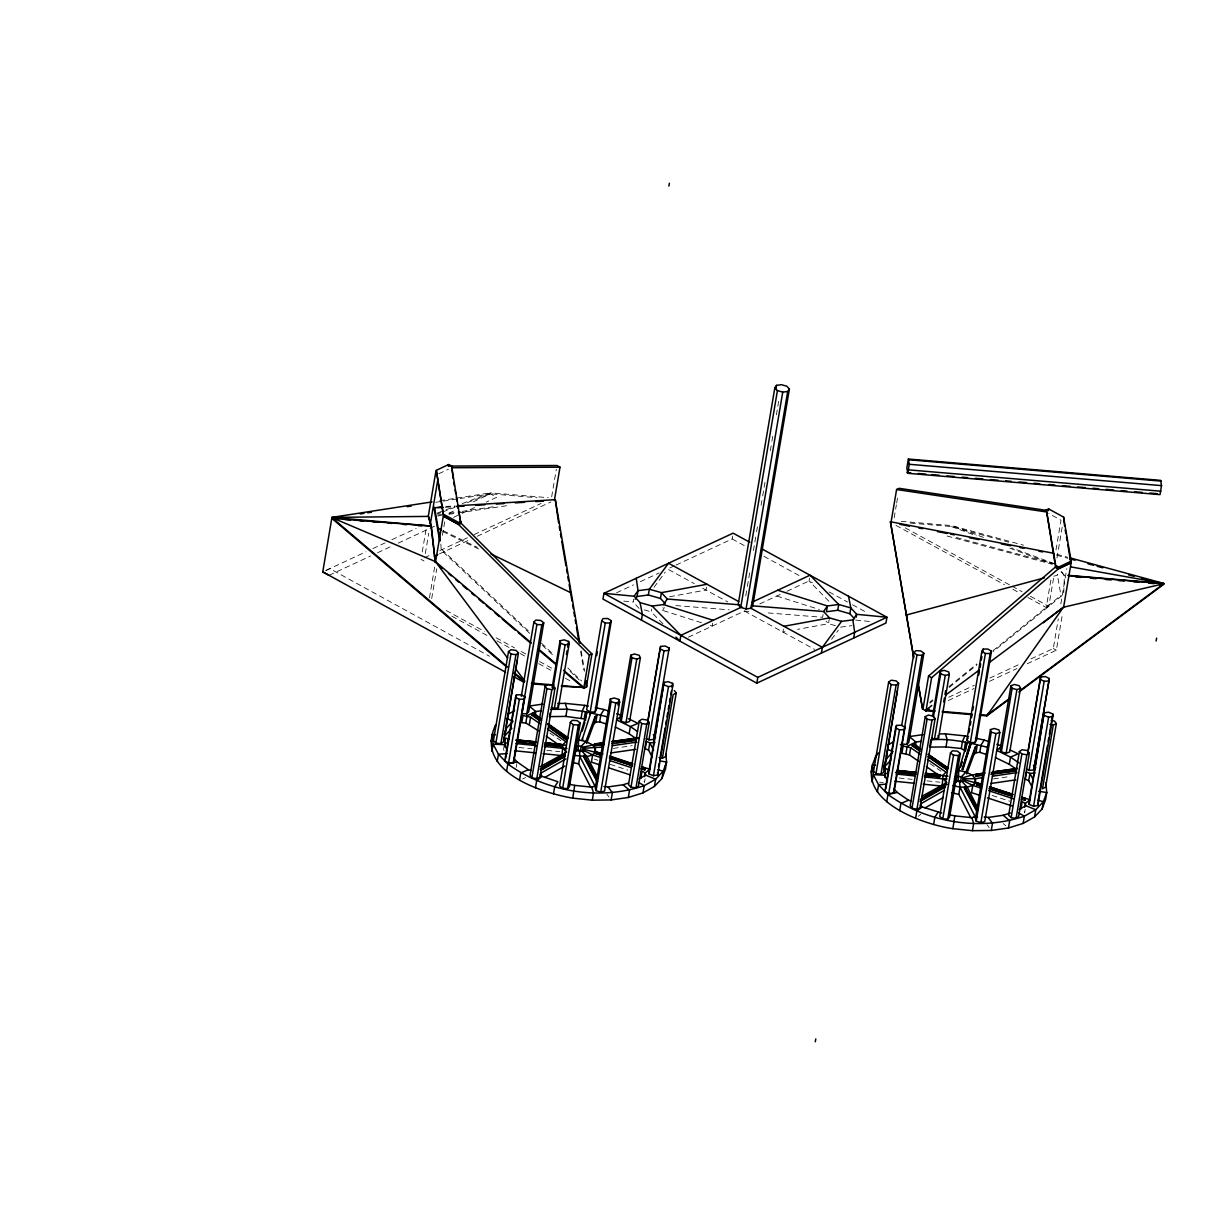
<?xml version="1.0" encoding="UTF-8"?>
<svg xmlns="http://www.w3.org/2000/svg" width="1225" height="1225" viewBox="0 0 1225 1225"><rect width="100%" height="100%" fill="white"/><g stroke="black" fill="none" stroke-linecap="round" stroke-linejoin="round"><path stroke-width="0.75" stroke-dasharray="5 3.75" d="M1063.729 592.9L1064.433 575.321L1060.084 570.62M1064.265 575.995L1061.248 570.988M422.257 551.924L426.346 527.776M425.32 553.593L428.765 533.151M429.454 597.877L434.798 566.287M431.705 598.535L436.728 568.813M442.393 535.371L444.905 520.518M504.363 744.678L503.138 751.905L504.042 750.343M551.663 496.814L556.334 469.19M516.215 767.355L516.827 763.742M639.082 608.396L633.218 602.011L633.708 599.132M662.939 623.831L651.21 611.857L651.7 608.963M701.527 622.729L662.495 610.372L662.985 607.478M645.1 778.778L644.488 782.392L643.952 780.218M706.503 587.143L706.013 590.037L669.57 596.759M712.674 623.203L712.184 626.097L708.632 624.964M676.047 565.062L732.137 538.954L732.627 536.06M745.765 595.871L747.036 588.322M747.357 586.438L749.914 571.355M753.421 550.622L756.284 533.641M756.606 531.757L757.555 526.107M761.077 505.374L762.348 497.825M762.67 495.941L765.212 480.858M770.311 450.693L771.597 443.144M771.918 441.26L772.868 435.61M776.374 414.862L779.253 397.895M783.418 629.191L782.928 632.069L786.572 631.396M809.541 578.093L809.051 580.987L831.208 603.603M823.108 614.414L822.618 617.293L765.441 612.73M829.463 617.89L828.483 623.678L797.506 629.39M894.173 517.792L896.363 504.899M896.669 503.046L897.91 495.681M1027.867 597.463L1046.227 607.508L1050.943 579.639M1055.981 549.918L1061.003 520.196L1048.784 513.52M1046.227 607.508L1048.799 606.314L1053.822 576.592M1056.961 558.018L1062.626 524.576M1025.233 809.296L1024.621 812.91L1024.1 810.72M1030.991 658.912L1053.286 648.53L1058.308 618.809M1060.835 603.956L1066.791 568.66M1027.193 663.782L1056.348 650.199L1062.305 614.904M440.847 544.099L441.23 550.132L529.889 633.555M662.495 610.372L664.409 607.6M653.982 587.342L665.282 572.075M831.576 639.343L838.359 630.186M929.698 702.293L932.654 699.888M948.87 686.689L976.876 663.873M993.077 650.674L1060.881 595.457L1061.141 596.284L993.337 651.501M929.959 703.119L932.899 700.715M949.115 687.516L977.121 664.716M918.26 816.263L920.955 814.104M438.826 473.723L448.442 469.236M326.233 570.299L365.984 551.786M372.89 548.57L384.987 542.935M391.908 539.704L416.102 528.45M448.947 513.153L455.853 509.937M473.141 501.882L490.429 493.843L496.707 497.273L486.356 502.097M329.05 575.337L370.624 555.982M377.53 552.766L391.342 546.335M398.263 543.119L434.538 526.229M453.526 517.379L460.447 514.163M462.162 513.352L475.989 506.92M424.432 557.758L431.292 554.558M439.867 550.561L467.307 537.79M474.167 534.59L541.052 503.46M439.499 553.838L470.369 539.459M477.229 536.259L550.974 501.928M616.558 592.762L633.555 584.846M640.353 581.676L659.05 572.978M674.347 565.858L667.548 569.013L694.299 583.636M688.389 637.168L744.463 611.061L752.089 611.673M759.76 603.94L780.157 594.431M786.955 591.277L809.051 580.987L812.405 582.809M948.671 697.239L974.396 685.265M989.831 678.083L1018.986 664.501M948.288 700.516L974.013 688.527M989.448 681.345L1016.888 668.574M325.59 570.59L329.816 568.645L489.479 656.232M522.6 778.901L525.647 777.599M437.34 513.03L444.445 510.35M446.222 509.677L455.103 506.308M462.208 503.613L490.628 492.833L548.264 497.702M437.233 514.01L440.786 512.663M442.562 511.989L454.996 507.288M467.429 502.572L490.521 493.813L536.994 497.748M1053.852 576.194L1057.527 575.199L1057.282 574.372L1061.141 596.284M439.622 500.719L490.628 492.833L490.521 493.813L460.217 498.514M435.671 502.296L441.398 501.408M443.22 501.132L458.41 498.774M437.83 515.005L441.567 514.454M449.054 513.336L460.278 511.667M462.147 511.392L493.966 506.66M437.708 515.985L441.459 515.434M448.932 514.316L456.42 513.198M458.303 512.923L508.834 505.404M613.312 748.398L632.238 745.642M993.444 778.901L1010.487 776.42M840.61 627.139L851.896 625.653M445.854 506.492L455.287 505.894M445.333 507.257L454.766 506.66M879.535 782.239L883.286 782.423M675.848 605.579L729.227 609.836M901.171 521.329L951.626 525.586L1023.549 545.202M910.389 523.09L951.519 526.566L1008.68 542.154M855.724 620.095L870.853 621.565M623.77 601.107L633.218 602.011M899.165 778.013L912.15 779.345M926.988 780.876L939.973 782.208M519.017 747.495L532.002 748.827M546.855 750.358L559.84 751.706M956.403 537.53L1056.027 564.266L1011.789 547.881M947.078 536.029L1052.229 564.266M1056.746 554.251L1067.802 557.268M1056.624 555.231L1067.695 558.248M835.419 625.653L828.483 623.678L826.14 621.121M644.289 609.866L651.21 611.857M776.757 596.024L819.341 609.499M992.097 795.423L1009.706 801.211M594.355 759.117L597.877 760.281M610.203 764.339L627.812 770.127M983.476 537.392L951.626 525.586L951.519 526.566L976.294 535.754M1009.905 548.203L1052.367 563.944M443.266 530.777L477.398 547.345M442.746 531.543L478.577 548.938M905.244 527.853L1010.411 585.336M1012.08 586.239L1022.094 591.721M1030.439 596.284L1048.799 606.314M895.996 525.403L1004.5 584.692M1012.845 589.256L1019.522 592.915M1053.286 648.53L1056.348 650.199M732.137 538.954L745.504 546.258M763.91 556.318L800.691 576.408M829.126 591.951L847.516 601.996M852.539 604.752L865.907 612.056M702.66 588.214L727.742 601.919M744.463 611.061L814.702 649.434M421.002 559.35L424.064 561.019M446.099 610.463L484.503 631.442M496.186 637.827L514.546 647.857M521.222 651.516L526.229 654.242M539.582 661.546L552.934 668.85M451.887 616.221L486.938 635.377M496.952 640.843L510.304 648.147M520.319 653.614L525.326 656.355M538.694 663.659L552.046 670.948M565.399 678.252L572.075 681.896M929.974 763.588L940.953 771.183M549.841 733.071L560.82 740.681M1003.244 823.613L1005.847 825.803M441.75 549.367L530.41 632.789M541.496 643.202L553.96 654.946M567.818 667.977L581.676 681.008M542.353 645.284L554.833 657.013M570.069 671.346L574.219 675.251M575.612 676.552L581.14 681.774M986.982 824.655L989.126 827.564M606.85 794.152L608.993 797.046M581.14 650.766L584.662 671.285M580.619 651.532L583.82 670.197"/><path stroke-width="1.5" d="M892.106 752.824L886.594 758.627L883.654 766.605L885.553 768.55L884.787 777.247M517.302 659.923L506.354 725.981M886.686 754.049L886.502 756.499L897.45 690.441M907.74 473.294L909.256 464.29L908.353 459.038L906.837 468.042L907.74 473.294L1159.998 494.624L1161.514 485.621L1160.611 480.368L908.353 459.038M505.649 672.234L322.772 571.907L331.944 517.379L432.073 501.898M431.307 526.076L331.944 517.379L428.459 516.399L431.139 526.75L435.304 562.306L431.307 526.076L331.822 518.359L506.966 667.273M1018.802 692.094L1163.582 584.402L1163.704 583.422L1069.655 557.773M569.089 784.168L574.678 785.378L572.749 798.164C539.75 792.422 473.922 770.678 495.558 725.123L494.946 728.737M949.222 814.686L954.811 815.881L952.897 828.682C919.715 823.935 848.956 797.567 878.233 752.962M428.229 516.628L435.778 472.054M436.314 470.354L443.572 516.108L458.487 524.254L460.83 523.32L451.566 465.898L448.518 464.551L436.314 470.354L443.572 516.108M430.343 523.871L437.892 479.281M448.243 466.22L448.518 464.551M435.426 562.581L443.282 516.138L458.548 524.484L589.363 655.13L583.758 688.282L586.316 687.087L591.935 653.936L461.121 523.289L458.548 524.484M451.566 465.898L453.189 478.73M458.487 524.254L458.778 522.57L461.105 521.636M508.513 651.532L493.445 740.574L495.88 743.054L500.872 743.728L503.429 741.921L518.481 652.879L516.047 650.398L511.055 649.725L508.513 651.532L510.932 654.012L515.924 654.686L518.481 652.879M491.914 751.384L493.139 744.157L492.159 734.296L495.405 734.801M495.88 743.054L510.932 654.012M497.228 761.46L498.452 754.232L493.139 744.157L504.363 744.678L507.441 750.512M500.872 743.728L515.924 654.686M504.057 738.537L506.461 728.109L513.076 721.142L506.461 718.447M504.654 746.729L505.404 738.032L509.11 739.119M515.526 697.255L504.761 760.863L508.574 762.945L513.26 762.7L514.148 760.373L524.897 696.765L521.1 694.682L516.399 694.927L515.526 697.255L519.339 699.353L524.024 699.107L524.897 696.765M505.649 758.52L510.075 732.336M510.702 728.599L516.399 694.927M506.599 771.214L507.808 763.987L498.452 754.232L507.227 753.574M508.574 762.945L519.339 699.353M554.404 500.336L560.009 467.169L556.962 465.5L448.595 466.082M521.314 696.336L533.855 622.147L535.784 620.095L540.746 620.417L543.762 622.79L528.695 711.832L526.765 713.869L521.819 713.547L536.872 624.505L533.855 622.147M513.26 762.7L524.024 699.107M526.765 713.869L541.817 624.827L543.762 622.79M538.556 730.835L525.816 722.995L527.041 715.768L535.769 711.541L541.373 710.73M519.553 780.187L520.763 772.96L528.388 769.729L531.114 770.586M529.353 724.45L530.578 717.222L522.998 715.522L521.773 722.75L525.816 722.995M539.674 720.668L532.109 715.308L532.4 713.562L540.47 718.784M532.109 715.308L532.906 713.409M535.157 715.155L535.769 711.541L529.246 706.059L542.981 704.084M545.125 686.122L530.058 775.149L531.864 777.707L536.795 778.717L539.919 777.186L554.986 688.144L553.179 685.587L548.249 684.576L545.125 686.122L546.917 688.664L551.847 689.675L554.986 688.144M531.864 777.707L546.917 688.664M536.795 778.717L551.847 689.675M552.138 687.547L560.055 640.782L564.097 639.848L568.645 641.441L569.15 643.982L558.386 707.575L554.343 708.525L551.311 707.453M535.432 787.92L536.657 780.692L542.032 776.359L557.911 781.749L554.695 786.787L553.47 794.014M552.965 688.22L560.56 643.324L560.055 640.782M550.102 713.011L549.489 716.625L565.873 716.411L584.172 718.937L585.397 711.71L567.098 709.183L550.714 709.397M540.455 776.665L541.067 773.052L565.981 758.826M554.343 708.525L565.108 644.917L569.15 643.982M566.425 654.533L567.053 650.797M567.696 647.06L568.645 641.441M565.873 716.411L567.098 709.183L565.261 703.364L557.727 703.456M544.773 744.877L561.341 746.546L561.601 744.478L545.018 742.809M547.452 728.921L565.858 741.661L562.918 744.662L561.984 755.611L543.073 753.666M548.739 727.114L566.899 740.007L567.696 738.124L548.034 724.159M570.329 722.382L559.58 785.975L562.643 788.333L567.573 788.624L569.457 786.572L580.206 722.964L577.159 720.606L572.213 720.315L570.329 722.382L573.392 724.725L578.338 725.032L580.206 722.964M562.643 788.333L573.392 724.725M668.881 186.093L669.371 183.199M567.573 788.624L578.338 725.032M581.155 717.988L582.38 710.76L584.8 705.37L588.306 706.136M575.995 751.201L576.914 745.78L581.232 746.255L584.049 748.245L584.141 749.363L581.584 750.772L575.474 749.424M578.123 751.185L578.583 739.915L586.637 713.348L585.397 711.71L607.845 716.916M601.72 620.815L586.653 709.842L590.19 712.047L595.013 712.016L596.284 709.78L611.336 620.738L607.799 618.533L602.991 618.564L601.72 620.815L605.257 623.02L610.065 622.974L611.336 620.738M582.105 739.793L590.802 712.751M585.412 720.576L586.637 713.348M580.313 751.675L581.232 746.255L585.856 741.523L595.059 716.625L597.05 715.002L595.84 722.229L593.849 723.853L586.607 743.422M596.713 655.666L597.341 651.96M590.68 787.246L578.675 763.864L579.9 756.637L579.44 750.787M582.748 739.931L582.396 738.062M582.411 750.757L583.008 747.143L603.175 742.825M583.437 751.859L584.049 748.245L602.853 747.066M589.853 714.359L590.159 712.628M590.19 712.047L605.257 623.02M596.912 781.351L583.758 757.065L584.049 755.335L596.973 777.982M597.555 781.336L584.386 757.05L584.692 755.32M595.013 712.016L610.065 622.974M593.849 723.853L595.059 716.625M578.583 739.915L585.856 741.523L591.813 744.478L595.289 748.169L595.58 751.89L592.64 754.891L591.415 762.118L600.219 765.028M604.048 744.678L594.263 745.612L594.569 743.881L604.032 742.61M594.584 745.948L594.569 743.881M594.676 751.782L595.289 748.169M595.84 722.229L599.653 721.785L600.862 714.558L604.078 709.535L609.499 711.357M600.51 755.212L595.197 753.452L595.503 751.721L602.822 753.804M595.197 753.452L595.748 751.446M572.749 798.164L592.303 800.185L593.513 792.958L591.675 787.124L574.678 785.378M610.326 699.046L595.258 788.088L596.054 790.646L600.725 792.131L604.583 791.044L619.651 702.002L618.855 699.46L614.184 697.974L610.326 699.046L611.122 701.603L596.054 790.646M600.725 792.131L615.777 703.089L619.651 702.002M617.905 705.018L618.855 699.46M635.132 599.239L637.046 596.468L638.026 590.68L636.234 578.277M630.798 655.222L620.034 718.83L621.228 721.387L626.006 722.689L629.604 721.433L640.369 657.84L639.174 655.268L634.382 653.966L630.798 655.222L631.978 657.794L621.228 721.387M592.303 800.185L611.137 799.94L612.362 792.713L608.059 786.925L604.063 786.496M641.425 620.11L642.405 614.322L640.062 602.608L634.198 596.238L603.94 593.313L602.96 599.086L756.805 683.167L885.981 623.02L886.961 617.247L761.537 548.708M626.006 722.689L636.77 659.096L640.369 657.84M637.046 596.468L648.331 594.982L649.311 589.194L668.528 563.24L738.767 601.613M636.204 738.69L629.16 733.806L630.385 726.578L638.011 723.347L628.471 718.723M639.266 721.096L628.502 784.689L630.982 787.17L635.974 787.813L638.47 785.991L649.235 722.382L646.754 719.917L641.762 719.259L639.266 721.096L641.747 723.562L646.723 724.205L649.235 722.382M665.144 603.542L660.459 598.443L661.439 592.655L706.993 584.264M611.137 799.94L628.318 797.475L629.543 790.248L623.02 784.781L608.059 786.925M630.982 787.17L641.747 723.562M635.974 787.813L646.723 724.205M647.474 723.026L660.015 648.821L660.612 646.433L665.19 646.034L669.187 648.04L653.538 739.471L648.959 739.854L646.295 738.522M648.056 720.622L660.612 646.433M640.782 778.365L642.007 771.138L645.177 772.99L645.713 775.165L655.635 779.207L663.23 771.199L666.614 762.027L665.803 753.804M648.959 739.854L664.011 650.827L660.015 648.821M641.165 768.733L644.702 769.913L645.238 767.907L641.716 766.728M644.702 769.913L645.238 767.907M652.42 757.402L648.576 750.098L649.801 742.871L655.069 742.488M644.564 776.604L645.177 772.99L649.985 769.101L641.349 766.957L644.993 768.182M642.987 792.897L644.212 785.669L655.635 779.207L654.41 786.435L642.987 792.897L628.318 797.475M664.027 682.417L648.959 771.459L649.066 773.955L653.43 775.716L657.702 774.966L672.77 685.923L672.663 683.428L668.283 681.667L664.027 682.417L649.066 773.955M653.43 775.716L668.498 686.674L672.77 685.923M658.545 766.911L659.173 763.19M659.8 759.485L665.129 727.956M665.757 724.235L666.385 720.53M667.013 716.824L667.64 713.103M668.268 709.397L668.896 705.692M669.524 701.986L670.152 698.265M670.779 694.56L671.407 690.854M672.035 687.133L672.663 683.428M640.062 602.608L652.19 606.069L680.87 635.346L679.89 641.134L675.97 637.138M659.081 757.586L662.373 758.244L673.122 694.636L676.215 693.074L674.362 690.532M676.215 693.074L665.451 756.683L662.373 758.244M654.41 786.435L662.005 778.426L663.23 771.199L657.779 769.698M662.005 778.426L665.389 769.254L666.614 762.027L660.137 760.985M774.828 387.804L738.154 604.614L740.742 607.416L746.071 608.947L751.048 608.289L752.732 605.854L789.39 389.029L786.817 386.227L781.473 384.696L776.512 385.354L774.828 387.804L777.416 390.607L782.744 392.123L787.706 391.479L789.39 389.029M775.884 389.121L776.512 385.354M740.742 607.416L777.416 390.607M746.071 608.947L782.744 392.123M751.048 608.289L787.706 391.479M756.805 683.167L757.785 677.379L886.961 617.247L856.704 614.322L850.839 607.937L848.496 596.223M821.393 653.093L822.373 647.305L841.59 621.351L852.876 619.865L856.704 614.322L856.214 617.201M854.545 618.824L849.859 613.725L850.839 607.937L838.712 604.476L827.426 605.962L826.446 611.75L837.732 610.264L838.712 604.476L810.031 575.199L752.242 602.103M853.687 638.057L854.667 632.268L852.876 619.865M890.988 522.662L896.593 489.51L899.165 488.316L1046.41 510.381M815.299 1041.801L815.789 1038.907M875.079 759.24L875.691 755.626M888.646 682.049L873.593 771.076L876.013 773.572L881.005 774.246L883.562 772.424L898.614 683.397L896.195 680.901L891.203 680.227L888.646 682.049L891.08 684.53L896.072 685.204L898.614 683.397M872.062 781.902L873.287 774.675L872.307 764.798L875.538 765.319M876.013 773.572L891.08 684.53M877.36 791.963L878.585 784.735L873.287 774.675L884.496 775.195L887.574 781.029M881.005 774.246L896.072 685.204M884.205 769.04L886.594 758.627M895.659 727.772L884.909 791.365L888.722 793.463L893.408 793.218L894.281 790.891L905.045 727.282L901.232 725.2L896.547 725.43L895.659 727.772L899.472 729.855L904.157 729.61L905.045 727.282M885.782 789.038L896.547 725.43M886.732 801.732L887.957 794.504L878.585 784.735L885.614 784.214M888.722 793.463L899.472 729.855M901.768 725.001L914.003 652.649L915.933 650.613L920.878 650.934L923.895 653.308L908.827 742.335L906.898 744.387L901.952 744.065M893.408 793.218L917.02 655.023L914.003 652.649M900.329 744.402L903.147 746.04L901.922 753.268L909.486 754.968L918.689 761.337M906.898 744.387L921.966 655.344L923.895 653.308M905.964 753.513L907.174 746.285L915.902 742.059L921.506 741.247M899.686 810.705L900.911 803.478L908.537 800.247L911.262 801.104M909.486 754.968L910.711 747.74L903.147 746.04M920.082 751.247L912.242 745.811L912.533 744.08L920.878 749.363M912.242 745.811L913.038 743.927M914.983 747.464L915.902 742.059L909.379 736.577L923.129 734.602M1063.56 607.478L1071.109 562.888L1058.293 568.859L1055.23 567.19L928.55 676.062L922.946 709.229L925.993 710.898L929.423 709.29M925.993 710.898L931.612 677.731L1058.293 568.859M925.258 716.625L910.206 805.667L911.997 808.224L916.928 809.235L920.052 807.688L935.119 718.646L933.312 716.104L928.382 715.094L925.258 716.625L927.065 719.182L931.995 720.193L935.119 718.646M911.997 808.224L927.065 719.182M916.928 809.235L931.995 720.193M932.592 716.196L940.188 671.3L944.23 670.366L948.778 671.958L949.283 674.5L938.534 738.093L934.491 739.027L931.459 737.971M915.58 818.423L916.805 811.195L922.165 806.877L941.78 813.078M933.419 716.855L940.693 673.827L940.188 671.3M920.603 807.183L921.2 803.569L944.46 790.278M934.491 739.027L945.241 675.434L949.283 674.5M943.725 701.894L944.353 698.143M944.98 694.407L945.623 690.67M925.028 775.379L939.82 776.849L940.08 774.782L925.288 773.312M987.978 747.434C969.572 742.84 950.416 737.986 930.847 739.9L929.637 747.128L946.022 746.928L947.231 739.701L945.394 733.867L939.743 733.943M933.618 824.517L934.843 817.289L938.044 812.267M927.585 759.423L945.991 772.179L943.051 775.18L942.117 786.128L923.206 784.184M946.711 769.729L947.507 767.845L946.711 769.729L927.907 756.683M950.478 752.885L939.713 816.493L942.775 818.851L947.721 819.142L949.589 817.075L960.354 753.482L957.292 751.124L952.361 750.833L950.478 752.885L953.54 755.243L958.471 755.534L960.354 753.482M942.775 818.851L953.54 755.243M947.721 819.142L958.471 755.534M964.305 749.455L965.53 742.228L966.77 743.866L965.545 751.093L961.303 748.506L962.513 741.278L964.948 735.888L968.454 736.638M956.128 781.718L957.047 776.298L961.365 776.772L964.197 778.763L964.289 779.881L961.717 781.29L957.399 780.815L954.566 778.824M958.272 781.703L958.731 770.433L966.77 743.866M966.801 740.359L981.853 651.317L983.124 649.082L987.947 649.051L991.484 651.256L976.417 740.298L975.146 742.534L970.338 742.564L966.801 740.359L968.072 738.124M962.299 769.438L970.292 743.131L970.659 744.999L962.299 769.438L970.292 743.131M960.446 782.193L961.365 776.772L966.004 772.041L975.207 747.143L977.198 745.52L975.973 752.747L973.982 754.37L966.755 773.924M969.006 732.55L969.633 728.844M970.261 725.139L970.889 721.433M971.517 717.712L972.145 714.007L942.347 711.449M972.772 710.301L973.4 706.58M978.744 675.052L979.372 671.346M980 667.625L980.628 663.919M981.24 660.214L981.868 656.493M982.496 652.787L983.124 649.082M970.812 817.764L958.823 794.382L960.033 787.154L959.573 781.305M962.957 769.576L970.95 743.269M962.544 781.259L963.156 777.645L971.961 774.981L985.206 773.052M970.338 742.564L985.39 653.522L981.853 651.317M976.999 811.762L964.351 788.425L964.657 786.695L977.933 810.016M976.738 810.092L964.994 788.425L965.285 786.68M975.146 742.534L990.213 653.492L991.484 651.256M973.982 754.37L975.207 747.143M958.731 770.433L966.004 772.041L971.961 774.981L975.422 778.687L975.713 782.407L972.772 785.409L971.548 792.636L980.368 795.53M975.973 752.747L979.786 752.303L981.011 745.076L984.226 740.038L989.632 741.875M974.503 784.107L975.422 778.687L982.986 777.584M983.537 775.287L975.881 775.93L976.172 774.2L983.522 773.22M976.187 776.267L976.172 774.2M981.975 786.496L976.616 784.75L976.907 783.02L982.527 784.475M952.897 828.682L972.436 830.688L973.661 823.46L971.823 817.642L954.811 815.881M990.458 729.564L975.406 818.606L976.202 821.163L980.857 822.633L984.732 821.562L999.784 732.519L998.987 729.962L994.332 728.492L990.458 729.564L991.255 732.121L976.202 821.163M980.857 822.633L995.925 733.591L999.784 732.519M1010.931 685.74L1000.167 749.332L1001.361 751.905L1006.154 753.207L1009.752 751.951L1020.502 688.343L1019.307 685.786L1014.53 684.484L1010.931 685.74L1012.126 688.297L1001.361 751.905M972.436 830.688L991.27 830.458L992.495 823.231L988.207 817.427L984.211 817.014M1046.349 509.891L1055.598 567.313L1058.66 568.66L1070.864 562.842L1071.14 561.157L1063.606 517.103L1048.692 508.942L1046.349 509.891L1056.072 567.343M1006.154 753.207L1016.903 689.614L1020.502 688.343M1048.401 510.626L1048.692 508.942M1016.352 769.193L1009.308 764.323L1010.518 757.096L1018.143 753.865L1010.196 750.006M1019.399 751.599L1008.65 815.207L1011.13 817.672L1016.107 818.331L1018.618 816.493L1029.368 752.9L1026.887 750.42L1021.91 749.777L1019.399 751.599L1021.88 754.079L1026.872 754.722L1029.368 752.9M991.27 830.458L1008.451 827.993L1009.676 820.765L1003.153 815.283L988.207 817.427M1011.13 817.672L1021.88 754.079M1063.606 517.103L1064.571 526.122M1055.598 567.313L1055.889 565.628L1058.936 566.976L1071.14 561.157M1016.107 818.331L1026.872 754.722M1058.66 568.66L1058.936 566.976M1027.607 753.528L1040.163 679.339L1040.745 676.935L1045.338 676.552L1049.335 678.543L1034.268 767.585L1033.686 769.974L1029.092 770.372L1026.428 769.04M1028.204 751.139L1040.745 676.935M1020.915 808.883L1022.14 801.655L1025.325 803.493L1025.846 805.683L1035.768 809.725L1043.363 801.701L1046.763 792.529L1045.783 782.668M1029.092 770.372L1044.159 681.33L1040.163 679.339M1021.267 799.267L1024.835 800.43L1025.386 798.424L1021.818 797.261M1025.386 798.424L1024.835 800.43M1031.787 786.45L1028.724 780.616L1029.934 773.388L1035.202 772.99M1024.713 807.107L1025.325 803.493L1030.133 799.619L1021.497 797.46M1023.12 823.414L1024.345 816.187L1035.768 809.725L1034.543 816.952L1023.12 823.414L1008.451 827.993M1033.686 769.974L1049.335 678.543M1044.159 712.919L1029.107 801.962L1029.199 804.457L1033.578 806.218L1037.851 805.483L1052.903 716.441L1052.796 713.945L1048.432 712.184L1044.159 712.919L1029.199 804.457M1033.578 806.218L1048.631 717.176L1052.903 716.441M1038.05 801.135L1047.467 745.474M1048.095 741.768L1048.723 738.062M1049.35 734.342L1052.796 713.945M1056.348 723.592L1053.27 725.154L1042.506 788.747L1045.599 787.185L1056.348 723.592L1054.495 721.05L1051.203 720.392M1034.543 816.952L1042.138 808.929L1043.363 801.701L1037.912 800.216M1156.124 641.012L1156.614 638.118M561.295 686.276L583.896 687.501L563.515 670.228M931.735 705.462L925.442 710.714L934.736 711.495M1159.861 585.274L1163.75 583.728L1068.185 575.643M669.187 648.04L668.605 650.429L664.011 650.827M971.823 817.642L974.227 817.014L974.61 815.544L960.033 787.154L952.774 785.547M582.197 731.202L584.876 722.352M960.722 767.034L962.329 761.72M490.934 741.523L493.2 735.398M504.103 734.495L506.461 728.109M871.082 772.026L872.782 767.447M1042.138 808.929L1045.537 799.757L1046.763 792.529L1038.647 791.243M541.067 773.052L540.256 774.69L542.032 776.359M921.2 803.569L920.388 805.208L922.165 806.877M504.363 744.678L505.267 743.116L508.36 742.733M884.496 775.195L885.399 773.633L888.493 773.251M442.087 506.721L434.017 507.962L439.729 541.343M437.631 529.047L438.152 528.281L441.567 529.935M457.185 505.787L555.293 499.647L558.6 522.799M570.728 593.696L571.248 592.931L491.041 553.976M634.198 596.238L638.026 590.68L649.311 589.194L661.439 592.655L667.303 599.04L739.732 604.813M652.19 606.069L663.475 604.583L667.303 599.04M751.17 605.732L823.598 611.52L827.426 605.962L777.737 590.236M988.988 712.812L986.799 715.905L979.357 715.262M976.616 784.75L982.22 786.22M505.236 735.337L511.851 728.37M885.384 765.855L890.881 760.051M573.79 753.85L577.266 750.297M955.087 783.173L957.399 780.815M1000.871 747.204L996.691 750.374L1010.518 757.096L1018.97 762.945M945.516 695.188L979.204 670.06M989.923 662.067L1063.407 607.248L1163.75 583.728L1020.486 690.288M1043.348 622.759L1063.407 607.248L986.799 715.905L1008.129 700.026M1009.829 698.219L986.967 715.216L981.393 714.757M541.174 768.075L564.817 754.447M540.148 769.239L565.353 754.707M540.883 769.805L564.511 756.177M541.419 770.066L565.062 756.438M921.322 798.593L946.542 784.061M920.281 799.757L947.093 784.322M921.016 800.323L944.674 786.71M919.99 801.487L945.225 786.971M544.834 777.431L564.771 766.054M924.967 807.949L943.235 797.506M508.038 714.328L514.577 710.638M639.082 778.916L645.713 775.165M888.186 744.846L893.071 742.074M1019.231 809.434L1025.846 805.683M540.271 766.59L566.67 752.089L563.209 748.383L544.283 746.438M922.058 796.204L946.818 782.591L943.342 778.901L924.431 776.956M434.354 556.227L437.784 554.634M589.363 655.13L591.935 653.936M680.87 635.346L742.044 606.865M623.02 784.781L628.486 783.066M1003.153 815.283L1010.441 813.017M575.229 746.285L576.914 745.78M601.444 757.8L592.64 754.891L587.035 756.591L574.448 755.427M955.362 776.803L957.047 776.298M981.592 788.303L972.772 785.409L967.183 787.108L960.033 787.154M566.899 740.007L549.244 726.976M1044.389 577.848L906.377 615.011L906.623 615.838M591.675 787.124L594.094 786.496L594.462 785.041L579.9 756.637M528.388 769.729L517.134 761.935L507.808 763.987C546.151 791.901 599.132 800.905 644.212 785.669L638.593 782.423M908.537 800.247L897.267 792.437L887.957 794.504C926.284 822.419 979.265 831.423 1024.345 816.187L1018.725 812.925M783.908 626.297L829.463 617.89L841.59 621.351M360.165 513.964L363.932 513.397M367.73 512.8L371.497 512.218M407.343 506.675L411.171 506.078M612.638 741.447L637.245 737.863M612.301 745.688L636.893 742.12M611.076 752.916L635.668 749.348M992.771 771.949L1017.393 768.366M992.449 776.206L1017.026 772.623M991.224 783.433L1015.801 779.85M611.612 741.6L638.148 738.062M594.875 744.218L602.455 743.207M611.933 741.937L638.455 738.399M594.263 745.612L603.741 744.356M617.002 742.58L632.161 740.558M611.627 743.667L636.265 740.375M992.694 771.995L1016.566 768.81M976.478 774.537L983.828 773.557M991.178 772.577L1016.873 769.132M975.881 775.93L983.231 774.95M992.403 773.725L1016.275 770.54M990.872 774.307L1016.582 770.877M1044.159 681.33L1048.738 680.947M437.784 507.732L443.45 507.364M456.665 506.553L464.198 506.078M475.53 505.358L484.962 504.777M496.278 504.072L503.827 503.597M515.143 502.878L524.576 502.296M535.892 501.592L543.441 501.117M985.39 653.522L990.213 653.492M563.209 748.383L566.945 748.353M943.342 778.901L947.093 778.87M964.197 778.763L975.422 778.687M451.642 467.751L560.009 467.169M974.227 817.014L977.55 817.014M536.872 624.505L541.817 624.827M917.02 655.023L921.966 655.344M909.118 459.804L1161.377 481.134M909.256 464.29L1161.514 485.621M908.69 469.879L1160.948 491.21M906.975 472.528L910.772 472.85M918.352 473.493L925.932 474.136M931.628 474.611L939.223 475.254M946.803 475.897L954.382 476.54M961.977 477.183L967.673 477.658M975.253 478.301L982.833 478.944M990.428 479.587L998.007 480.231M1005.603 480.858L1011.283 481.348M1018.878 481.992L1026.458 482.635M1034.053 483.278L1039.734 483.752M1049.228 484.549L1054.909 485.039M1062.504 485.682L1070.083 486.325M1077.678 486.953L1085.258 487.596M1092.853 488.239L1098.534 488.729M1106.129 489.372L1113.709 490M1121.304 490.643L1126.985 491.133M1134.58 491.776L1142.159 492.419M1149.754 493.047L1157.334 493.69M1068.139 575.337L1163.704 583.422L1070.88 566.915M1075.519 576.944L1081.139 577.419M1090.51 578.215L1096.13 578.69M1105.501 579.486L1111.121 579.961M1118.609 580.589L1124.228 581.063M1133.6 581.86L1139.219 582.334M1148.591 583.131L1154.21 583.605M331.822 518.359L337.457 518.833M344.945 519.461L350.564 519.936M359.936 520.732L363.687 521.038M373.058 521.835L378.678 522.309M388.049 523.106L391.786 523.427M403.04 524.377L406.777 524.683M418.031 525.647L421.767 525.954M925.61 710.041L934.905 710.822M942.178 712.123L971.93 714.634M531.558 683.075L553.991 684.974M561.463 685.602L583.896 687.501M531.39 683.749L546.335 685.02M897.558 770.525L916.055 772.378M897.603 770.862L916.086 772.715M925.334 773.633L940.08 774.782M899.119 772.454L915.749 774.108M924.998 775.042L939.82 776.849M895.46 772.408L915.795 774.445M517.394 740.022L535.815 741.875M515.587 740.176L535.846 742.212M545.064 743.146L561.601 744.478M517.103 741.753L526.306 742.687M529.996 743.054L535.524 743.606M544.727 744.54L550.255 745.091M553.945 745.474L561.341 746.546M517.134 742.09L535.555 743.942M945.394 733.867L964.948 735.888M565.261 703.364L584.8 705.37M946.022 746.928L961.303 748.506M896.669 770.403L915.228 772.317M926.36 773.465L947.951 776.267M896.057 774.032L914.968 775.976M518.389 740.084L535.08 741.799M546.212 742.947L566.18 745.382M894.832 781.259L913.743 783.204M515.924 743.514L536.718 745.657M514.699 750.741L535.509 752.885M896.593 489.51L1045.737 511.851M913.712 657.917L890.407 521.712L1053.668 553.287L1053.929 554.113M900.038 524.361L909.425 526.168M918.811 527.99L922.563 528.71M937.584 531.619L946.956 533.426M950.707 534.161L954.459 534.881M969.48 537.79L978.867 539.597M1001.376 543.961L1010.763 545.768M1020.149 547.59L1023.901 548.31M1038.907 551.219L1042.659 551.939M1049.978 724.496L1053.27 725.154M975.452 738.154L984.226 740.038M595.319 707.637L604.078 709.535M964.289 779.881L980.995 784.138M951.549 792.774L958.823 794.382M584.141 749.363L602.623 754.202L595.503 751.721M573.223 762.654L578.675 763.864M1069.532 558.753L1075.075 560.254M1087.984 563.776L1093.512 565.292M1097.202 566.287L1102.73 567.803M1128.547 574.847L1134.074 576.347M1141.455 578.368L1146.983 579.869M1159.891 583.391L1163.582 584.402M1012.126 688.297L1016.903 689.614M631.978 657.794L636.77 659.096M837.732 610.264L849.859 613.725M648.331 594.982L660.459 598.443M885.553 768.55L889.258 769.637M663.475 604.583L713.164 620.309M991.255 732.121L995.925 733.591M611.122 701.603L615.777 703.089M989.662 786.802L1012.876 794.351M976.907 783.02L982.266 784.75M989.417 787.078L1012.631 794.627M1021.558 797.536L1025.126 798.685M989.371 788.533L1012.585 796.082M989.111 788.808L1012.34 796.357M989.8 787.032L1012.692 794.566M988.636 790.63L1013.335 798.746M987.427 797.858L1012.11 805.973M611.428 757.111L632.544 764.063L609.637 756.422M610.264 760.694L631.426 767.662M609.039 767.922L630.201 774.889M609.897 756.147L632.866 763.788M595.457 753.176L600.755 754.937M609.591 757.877L632.575 765.518M641.41 768.458L644.947 769.637M609.346 758.153L632.33 765.793M996.844 744.31L1002.264 746.132M979.786 752.303L986.753 754.646M616.711 713.792L622.116 715.63L616.558 719.856L630.385 726.578L637.429 731.463M599.653 721.785L606.62 724.143M940.693 673.827L945.241 675.434M560.56 643.324L565.108 644.917M1044.267 715.431L1048.631 717.176M664.134 684.913L668.498 686.674M888.248 749.639L893.209 751.66M1028.724 780.616L1025.34 779.207L1026.55 771.98L1029.934 773.388L1033.012 779.222M648.576 750.098L645.192 748.705L646.417 741.477L649.801 742.871L653.645 750.175M531.512 643.079L435.472 561.632L331.99 517.67L507.135 666.599M995.481 757.601L1009.308 764.323M615.333 727.083L629.16 733.806M963.401 780.769L972.772 785.409M583.253 750.267L592.64 754.891M749.838 542.308L733.117 533.166L603.94 593.313L757.785 677.379M928.55 676.062L931.612 677.731M750.466 608.013L822.373 647.305M443.848 514.423L458.778 522.57M322.772 571.907L329.05 575.337M514.041 676.828L524.101 682.356M928.703 754.799L947.507 767.845M920.22 748.766L914.279 743.56M928.06 754.187L948.456 768.305M912.533 744.08L920.373 749.516M928.198 754.952L947.002 767.998M912.748 745.657L919.01 750.006M928.412 756.529L947.216 769.576M910.711 747.74L919.914 754.11M926.36 766.651L940.172 776.206M540.087 718.248L534.131 713.042M547.927 723.669L568.308 737.787M530.578 717.222L539.781 723.607M546.228 736.148L560.024 745.703M532.4 713.562L541.465 720.009M547.529 724.312L567.19 738.277M532.615 715.155L540.164 720.514M538.786 649.25L556.242 664.057M439.668 566.011L442.577 568.477M448.396 573.407L451.305 575.872M455.669 579.578L458.579 582.043M462.958 585.749L467.322 589.455M471.686 593.16L474.596 595.626M478.96 599.331L483.324 603.022M486.233 605.502L490.597 609.192M494.961 612.898L499.325 616.604M502.235 619.069L515.327 630.171M518.252 632.651L529.889 642.513M538.617 649.924L556.073 664.731M564.802 672.127L583.728 688.174M514.362 672.755L524.499 681.376M514.209 673.428L524.331 682.049M1033.441 765.273L1035.783 767.723M893.775 788.808L897.267 792.437M653.308 734.77L655.651 737.205M513.627 758.29L517.134 761.935M961.717 781.29L967.183 787.108L978.193 808.577M581.584 750.772L587.035 756.591L598.045 778.059M823.598 611.52L829.463 617.89M435.472 561.632L507.625 658.101M515.633 668.819L524.805 681.069M964.657 786.695L977.29 810.031M584.049 755.335L597.203 779.605M890.407 521.712L913.651 656.876M428.459 516.399L431.261 525.77M938.028 735.551L938.534 738.093M557.88 705.049L558.386 707.575M1065.199 529.797L1065.842 533.472M1066.47 537.147L1067.098 540.822M1067.725 544.482L1070.864 562.842M918.75 686.735L922.593 709.122L918.183 684.04M555.293 499.647L579.869 643.309M586.254 680.625L586.683 686.98L586.055 683.259M559.228 526.52L559.871 530.257M560.514 533.993L561.157 537.714M561.785 541.45L565.935 565.705M566.578 569.441L567.221 573.178M567.849 576.898L568.492 580.635M569.135 584.371L571.998 601.153M572.642 604.89L573.285 608.626M573.913 612.347L574.556 616.083M575.199 619.819L575.842 623.54M576.47 627.277L579.027 642.206M453.832 482.436L454.46 486.157M455.103 489.877L455.731 493.583M456.374 497.304L457.002 501.025M457.645 504.746L458.272 508.452M458.916 512.173L460.83 523.32M434.538 507.196L440.25 540.577M888.355 769.943L888.064 771.673M508.222 739.425L507.885 740.834M665.068 765.962L665.389 769.254M1037.743 802.987L1037.851 805.483M657.595 772.47L657.702 774.966"/></g></svg>
